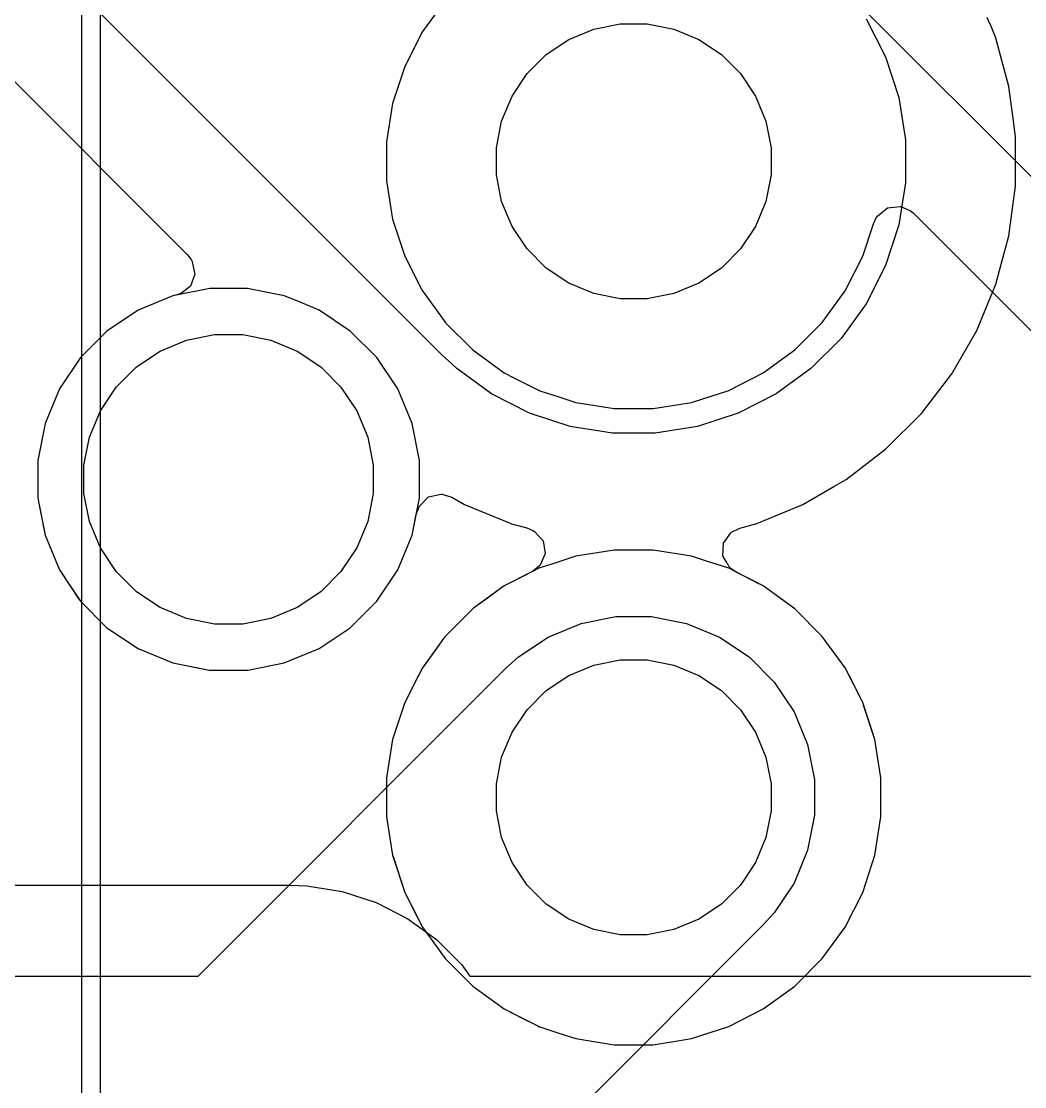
# Model space of a CAD drawing. Header units: inches. Extents: x 1.3 to 5.24, y -7.03 to -1.12.
# Drawn here: x 4.6861 to 4.9035, y -6.648 to -6.4172 of the extents above; entities that cross this region are included whole.
import ezdxf

# ---------------------------------------------------------------- set-up
doc = ezdxf.new("R2010")
doc.units = ezdxf.units.IN
doc.header["$MEASUREMENT"] = 0
for name, color, linetype, true_color in [('B.Cu', 153, 'CONTINUOUS', 0x4d7fc4), ('B.Mask', 4, 'CONTINUOUS', 0x02ffee), ('F.Cu', 13, 'CONTINUOUS', 0xc83434), ('F.Mask', 201, 'CONTINUOUS', 0xd864ff), ('F.Silkscreen', 41, 'CONTINUOUS', 0xf2eda1), ('In1.Cu', 91, 'CONTINUOUS', 0x7fc87f), ('In2.Cu', 33, 'CONTINUOUS', 0xce7d2c)]:
    doc.layers.add(name, color=color, linetype=linetype, true_color=true_color)

msp = doc.modelspace()

# ---------------------------------------------------------------- linework, layer by layer
at = {"layer": 'B.Cu', "linetype": 'CONTINUOUS'}
for p, q in [((4.93634, -6.48231), (4.41008, -5.95606)), ((4.77579, -6.41555), (4.77297, -6.41944)), ((4.77297, -6.41944), (4.76914, -6.42695)), ((4.77297, -6.41944), (4.77297, -6.41944)), ((4.80467, -6.42113), (4.81009, -6.41888)), ((4.81009, -6.41888), (4.81584, -6.41774)), ((4.81584, -6.41774), (4.82171, -6.41774)), ((4.82171, -6.41774), (4.82746, -6.41888)), ((4.82746, -6.41888), (4.83288, -6.42113)), ((4.7998, -6.42438), (4.80467, -6.42113)), ((4.83288, -6.42113), (4.83776, -6.42438)), ((4.79565, -6.42853), (4.7998, -6.42438)), ((4.83776, -6.42438), (4.84191, -6.42853)), ((4.76914, -6.42695), (4.76653, -6.43497)), ((4.76914, -6.42695), (4.76914, -6.42695)), ((4.76914, -6.42695), (4.76914, -6.42695)), ((4.79239, -6.43341), (4.79565, -6.42853)), ((4.84191, -6.42853), (4.84517, -6.43341)), ((4.79014, -6.43883), (4.79239, -6.43341)), ((4.84517, -6.43341), (4.84741, -6.43883)), ((4.76653, -6.43497), (4.76521, -6.4433)), ((4.789, -6.44458), (4.79014, -6.43883)), ((4.84741, -6.43883), (4.84855, -6.44458)), ((4.76521, -6.4433), (4.76521, -6.45173)), ((4.789, -6.45045), (4.789, -6.44458)), ((4.84855, -6.44458), (4.84855, -6.45045)), ((4.76521, -6.45173), (4.76653, -6.46006)), ((4.79014, -6.4562), (4.789, -6.45045)), ((4.84855, -6.45045), (4.84741, -6.4562)), ((4.79239, -6.46162), (4.79014, -6.4562)), ((4.84741, -6.4562), (4.84517, -6.46162)), ((4.87163, -6.45934), (4.87375, -6.4576)), ((4.87375, -6.4576), (4.87649, -6.45728)), ((4.87649, -6.45728), (4.87649, -6.45728)), ((4.87649, -6.45728), (4.87649, -6.45728)), ((4.87649, -6.45728), (4.87662, -6.45731)), ((4.87662, -6.45731), (4.87863, -6.45815)), ((4.87863, -6.45815), (4.87869, -6.45819)), ((4.87869, -6.45819), (4.8793, -6.45871)), ((4.8793, -6.45871), (4.9161, -6.49551)), ((4.76653, -6.46006), (4.76653, -6.46006)), ((4.76653, -6.46006), (4.76914, -6.46807)), ((4.86842, -6.46807), (4.8707, -6.46104)), ((4.8707, -6.46104), (4.87132, -6.45979)), ((4.87132, -6.45979), (4.87163, -6.45934)), ((4.79565, -6.4665), (4.79239, -6.46162)), ((4.84517, -6.46162), (4.84191, -6.4665)), ((4.76914, -6.46807), (4.77269, -6.47505)), ((4.7998, -6.47064), (4.79565, -6.4665)), ((4.84191, -6.4665), (4.83776, -6.47064)), ((4.86459, -6.47559), (4.86842, -6.46807)), ((4.80467, -6.4739), (4.7998, -6.47064)), ((4.83776, -6.47064), (4.83288, -6.4739)), ((4.72691, -6.47505), (4.71892, -6.47664)), ((4.73506, -6.47505), (4.72691, -6.47505)), ((4.72691, -6.47505), (4.72691, -6.47505)), ((4.72691, -6.47505), (4.72691, -6.47505)), ((4.74305, -6.47664), (4.73506, -6.47505)), ((4.73506, -6.47505), (4.73506, -6.47505)), ((4.73506, -6.47505), (4.73506, -6.47505)), ((4.77269, -6.47505), (4.77269, -6.47505)), ((4.77269, -6.47505), (4.77297, -6.47559)), ((4.81009, -6.47615), (4.80467, -6.4739)), ((4.83288, -6.4739), (4.82746, -6.47615)), ((4.71892, -6.47664), (4.71139, -6.47976)), ((4.71892, -6.47664), (4.71892, -6.47664)), ((4.74559, -6.47769), (4.74305, -6.47664)), ((4.74305, -6.47664), (4.74305, -6.47664)), ((4.74305, -6.47664), (4.74305, -6.47664)), ((4.74305, -6.47664), (4.74305, -6.47664)), ((4.75011, -6.47957), (4.74559, -6.47769)), ((4.77297, -6.47559), (4.77789, -6.48237)), ((4.81584, -6.47729), (4.81009, -6.47615)), ((4.82171, -6.47729), (4.81584, -6.47729)), ((4.82746, -6.47615), (4.82171, -6.47729)), ((4.85963, -6.48241), (4.86459, -6.47559)), ((4.71139, -6.47976), (4.70462, -6.48429)), ((4.7505, -6.47973), (4.75011, -6.47957)), ((4.75011, -6.47957), (4.75011, -6.47957)), ((4.75057, -6.47976), (4.7505, -6.47973)), ((4.75396, -6.48202), (4.75057, -6.47976)), ((4.754, -6.48205), (4.75396, -6.48202)), ((4.75735, -6.48429), (4.754, -6.48205)), ((4.754, -6.48205), (4.754, -6.48205)), ((4.70462, -6.48429), (4.69886, -6.49005)), ((4.76311, -6.49005), (4.75735, -6.48429)), ((4.75735, -6.48429), (4.75735, -6.48429)), ((4.77789, -6.48237), (4.77792, -6.48241)), ((4.77792, -6.48241), (4.78388, -6.48837)), ((4.85367, -6.48837), (4.85963, -6.48241)), ((4.78388, -6.48837), (4.7907, -6.49332)), ((4.84685, -6.49332), (4.85367, -6.48837)), ((4.69886, -6.49005), (4.69433, -6.49682)), ((4.76763, -6.49682), (4.76311, -6.49005)), ((4.76311, -6.49005), (4.76311, -6.49005)), ((4.76311, -6.49005), (4.76311, -6.49005)), ((4.76311, -6.49005), (4.76311, -6.49005)), ((4.76311, -6.49005), (4.76311, -6.49005)), ((4.76311, -6.49005), (4.76311, -6.49005)), ((4.76311, -6.49005), (4.76311, -6.49005)), ((4.76311, -6.49005), (4.76311, -6.49005)), ((4.7907, -6.49332), (4.79279, -6.49439)), ((4.83934, -6.49715), (4.84685, -6.49332)), ((4.79279, -6.49439), (4.79508, -6.49556)), ((4.79508, -6.49556), (4.79796, -6.49702)), ((4.69433, -6.49682), (4.69121, -6.50435)), ((4.77075, -6.50435), (4.76763, -6.49682)), ((4.79796, -6.49702), (4.79803, -6.49706)), ((4.79803, -6.49706), (4.79817, -6.49713)), ((4.79817, -6.49713), (4.79825, -6.49717)), ((4.79825, -6.49717), (4.7984, -6.49721)), ((4.7984, -6.49721), (4.80251, -6.49855)), ((4.83173, -6.49963), (4.83934, -6.49715)), ((4.80251, -6.49855), (4.80251, -6.49855)), ((4.80251, -6.49855), (4.80251, -6.49855)), ((4.80251, -6.49855), (4.80623, -6.49976)), ((4.80623, -6.49976), (4.81456, -6.50108)), ((4.82299, -6.50108), (4.83132, -6.49976)), ((4.83132, -6.49976), (4.83173, -6.49963)), ((4.81456, -6.50108), (4.81456, -6.50108)), ((4.81456, -6.50108), (4.82299, -6.50108)), ((4.82299, -6.50108), (4.82299, -6.50108)), ((4.69121, -6.50435), (4.68962, -6.51234)), ((4.69121, -6.50435), (4.69121, -6.50435)), ((4.77234, -6.51234), (4.77075, -6.50435)), ((4.68962, -6.51234), (4.68962, -6.51234)), ((4.68962, -6.51234), (4.68962, -6.52049)), ((4.77234, -6.52048), (4.77234, -6.51234)), ((4.68962, -6.52049), (4.68962, -6.52049)), ((4.68962, -6.52049), (4.68962, -6.52049)), ((4.68962, -6.52049), (4.69121, -6.52847)), ((4.77075, -6.52848), (4.77234, -6.52048)), ((4.69121, -6.52847), (4.69121, -6.52847)), ((4.69121, -6.52847), (4.69121, -6.52848)), ((4.69121, -6.52848), (4.69433, -6.536)), ((4.76763, -6.536), (4.77075, -6.52848)), ((4.80623, -6.53306), (4.80104, -6.53475)), ((4.81456, -6.53175), (4.80623, -6.53306)), ((4.82299, -6.53175), (4.81456, -6.53175)), ((4.81456, -6.53175), (4.81456, -6.53175)), ((4.81456, -6.53175), (4.81456, -6.53175)), ((4.83132, -6.53306), (4.82299, -6.53175)), ((4.82299, -6.53175), (4.82299, -6.53175)), ((4.82299, -6.53175), (4.82299, -6.53175)), ((4.83433, -6.53404), (4.83132, -6.53306)), ((4.83132, -6.53306), (4.83132, -6.53306)), ((4.83132, -6.53306), (4.83132, -6.53306)), ((4.80104, -6.53475), (4.79822, -6.53567)), ((4.83934, -6.53567), (4.83433, -6.53404)), ((4.69433, -6.536), (4.69856, -6.54233)), ((4.76311, -6.54278), (4.76763, -6.536)), ((4.795, -6.53731), (4.7907, -6.5395)), ((4.79822, -6.53567), (4.795, -6.53731)), ((4.84591, -6.53902), (4.83934, -6.53567)), ((4.83934, -6.53567), (4.83934, -6.53567)), ((4.7907, -6.5395), (4.78681, -6.54233)), ((4.84631, -6.53922), (4.84591, -6.53902)), ((4.84685, -6.5395), (4.84631, -6.53922)), ((4.85367, -6.54445), (4.84685, -6.5395)), ((4.69856, -6.54233), (4.69886, -6.54278)), ((4.78681, -6.54233), (4.78435, -6.54411)), ((4.78681, -6.54233), (4.78681, -6.54233)), ((4.69886, -6.54278), (4.70462, -6.54854)), ((4.75735, -6.54854), (4.76311, -6.54278)), ((4.78406, -6.54428), (4.77775, -6.55059)), ((4.78435, -6.54411), (4.78406, -6.54428)), ((4.85963, -6.55042), (4.85367, -6.54445)), ((4.70462, -6.54854), (4.70462, -6.54854)), ((4.70462, -6.54854), (4.70462, -6.54854)), ((4.70462, -6.54854), (4.70462, -6.54854)), ((4.70462, -6.54854), (4.70462, -6.54854)), ((4.70462, -6.54854), (4.70462, -6.54854)), ((4.70462, -6.54854), (4.70462, -6.54854)), ((4.70462, -6.54854), (4.70462, -6.54854)), ((4.70462, -6.54854), (4.71139, -6.55306)), ((4.75057, -6.55306), (4.75735, -6.54854)), ((4.77758, -6.55088), (4.776, -6.55306)), ((4.77775, -6.55059), (4.77758, -6.55088)), ((4.86459, -6.55724), (4.85963, -6.55042)), ((4.71139, -6.55306), (4.71892, -6.55618)), ((4.74305, -6.55618), (4.75057, -6.55306)), ((4.776, -6.55306), (4.77297, -6.55724)), ((4.81009, -6.55668), (4.81584, -6.55553)), ((4.81584, -6.55553), (4.82171, -6.55553)), ((4.82171, -6.55553), (4.82746, -6.55668)), ((4.71892, -6.55618), (4.72543, -6.55748)), ((4.72543, -6.55748), (4.72679, -6.55775)), ((4.72679, -6.55775), (4.72688, -6.55777)), ((4.72688, -6.55777), (4.72691, -6.55777)), ((4.72691, -6.55777), (4.73506, -6.55777)), ((4.73506, -6.55777), (4.73522, -6.55777)), ((4.73522, -6.55777), (4.73553, -6.55768)), ((4.73553, -6.55768), (4.74305, -6.55618)), ((4.77297, -6.55724), (4.77211, -6.55892)), ((4.77297, -6.55724), (4.77297, -6.55724)), ((4.77297, -6.55724), (4.77297, -6.55724)), ((4.77297, -6.55724), (4.77297, -6.55724)), ((4.80467, -6.55892), (4.81009, -6.55668)), ((4.82746, -6.55668), (4.83288, -6.55892)), ((4.86529, -6.55861), (4.86459, -6.55724)), ((4.77211, -6.55892), (4.76914, -6.56475)), ((4.7998, -6.56218), (4.80467, -6.55892)), ((4.83288, -6.55892), (4.83776, -6.56218)), ((4.86545, -6.55892), (4.86529, -6.55861)), ((4.86829, -6.56449), (4.86545, -6.55892)), ((4.86545, -6.55892), (4.86545, -6.55892)), ((4.79565, -6.56633), (4.7998, -6.56218)), ((4.83776, -6.56218), (4.84191, -6.56633)), ((4.76914, -6.56475), (4.76653, -6.57277)), ((4.76914, -6.56475), (4.76914, -6.56475)), ((4.76914, -6.56475), (4.76914, -6.56475)), ((4.86832, -6.56454), (4.86829, -6.56449)), ((4.86833, -6.56458), (4.86832, -6.56454)), ((4.86842, -6.56475), (4.86833, -6.56458)), ((4.86977, -6.56892), (4.86842, -6.56475)), ((4.86842, -6.56475), (4.86842, -6.56475)), ((4.86842, -6.56475), (4.86842, -6.56475)), ((4.79239, -6.5712), (4.79565, -6.56633)), ((4.84191, -6.56633), (4.84517, -6.5712)), ((4.87102, -6.57277), (4.86977, -6.56892)), ((4.79014, -6.57662), (4.79239, -6.5712)), ((4.84517, -6.5712), (4.84741, -6.57662)), ((4.76653, -6.57277), (4.76521, -6.58109)), ((4.87234, -6.58109), (4.87102, -6.57277)), ((4.789, -6.58238), (4.79014, -6.57662)), ((4.84741, -6.57662), (4.84855, -6.58238)), ((4.76521, -6.58109), (4.76521, -6.58952)), ((4.87234, -6.58952), (4.87234, -6.58109)), ((4.87234, -6.58109), (4.87234, -6.58109)), ((4.789, -6.58824), (4.789, -6.58238)), ((4.84855, -6.58238), (4.84855, -6.58824)), ((4.79014, -6.59399), (4.789, -6.58824)), ((4.84855, -6.58824), (4.84741, -6.59399)), ((4.76521, -6.58952), (4.76652, -6.5978)), ((4.87125, -6.59642), (4.87234, -6.58952)), ((4.79239, -6.59941), (4.79014, -6.59399)), ((4.84741, -6.59399), (4.84517, -6.59941)), ((4.87102, -6.59785), (4.87125, -6.59642)), ((4.76652, -6.5978), (4.76653, -6.59785)), ((4.76653, -6.59785), (4.76662, -6.59811)), ((4.76662, -6.59811), (4.76914, -6.60587)), ((4.79565, -6.60429), (4.79239, -6.59941)), ((4.84517, -6.59941), (4.84191, -6.60429)), ((4.86842, -6.60587), (4.87102, -6.59785)), ((4.7998, -6.60844), (4.79565, -6.60429)), ((4.84191, -6.60429), (4.83776, -6.60844)), ((4.76914, -6.60587), (4.76914, -6.60587)), ((4.76914, -6.60587), (4.77208, -6.61164)), ((4.86459, -6.61338), (4.86842, -6.60587)), ((4.80467, -6.6117), (4.7998, -6.60844)), ((4.83776, -6.60844), (4.83288, -6.6117)), ((4.77208, -6.61164), (4.77208, -6.61164)), ((4.77208, -6.61164), (4.77208, -6.61164)), ((4.77208, -6.61164), (4.77297, -6.61338)), ((4.77297, -6.61338), (4.77792, -6.6202)), ((4.81009, -6.61394), (4.80467, -6.6117)), ((4.83288, -6.6117), (4.82746, -6.61394)), ((4.85963, -6.6202), (4.86459, -6.61338)), ((4.81584, -6.61509), (4.81009, -6.61394)), ((4.82171, -6.61509), (4.81584, -6.61509)), ((4.82746, -6.61394), (4.82171, -6.61509)), ((4.77792, -6.6202), (4.78388, -6.62616)), ((4.85367, -6.62616), (4.85963, -6.6202)), ((4.78388, -6.62616), (4.7907, -6.63112)), ((4.84685, -6.63112), (4.85367, -6.62616)), ((4.7907, -6.63112), (4.79338, -6.63248)), ((4.83934, -6.63495), (4.84685, -6.63112)), ((4.79338, -6.63248), (4.794, -6.6328)), ((4.794, -6.6328), (4.79796, -6.63482)), ((4.79796, -6.63482), (4.79796, -6.63482)), ((4.79796, -6.63482), (4.79825, -6.63497)), ((4.79825, -6.63497), (4.7984, -6.63501)), ((4.7984, -6.63501), (4.80251, -6.63634)), ((4.80251, -6.63634), (4.80251, -6.63634)), ((4.80251, -6.63634), (4.80251, -6.63634)), ((4.80251, -6.63634), (4.80623, -6.63755)), ((4.83132, -6.63755), (4.83934, -6.63495)), ((4.80623, -6.63755), (4.81456, -6.63887)), ((4.81456, -6.63887), (4.81456, -6.63887)), ((4.81456, -6.63887), (4.82299, -6.63887)), ((4.82299, -6.63887), (4.83132, -6.63755)), ((4.82299, -6.63887), (4.82299, -6.63887))]:
    msp.add_line(p, q, dxfattribs=at)
at = {"layer": 'B.Mask', "linetype": 'CONTINUOUS'}
for p, q in [((4.80467, -6.42113), (4.81009, -6.41888)), ((4.81009, -6.41888), (4.81584, -6.41774)), ((4.81584, -6.41774), (4.82171, -6.41774)), ((4.82171, -6.41774), (4.82746, -6.41888)), ((4.82746, -6.41888), (4.83288, -6.42113)), ((4.7998, -6.42438), (4.80467, -6.42113)), ((4.83288, -6.42113), (4.83776, -6.42438)), ((4.79565, -6.42853), (4.7998, -6.42438)), ((4.83776, -6.42438), (4.84191, -6.42853)), ((4.79239, -6.43341), (4.79565, -6.42853)), ((4.84191, -6.42853), (4.84517, -6.43341)), ((4.79014, -6.43883), (4.79239, -6.43341)), ((4.84517, -6.43341), (4.84741, -6.43883)), ((4.789, -6.44458), (4.79014, -6.43883)), ((4.84741, -6.43883), (4.84855, -6.44458)), ((4.789, -6.45045), (4.789, -6.44458)), ((4.84855, -6.44458), (4.84855, -6.45045)), ((4.79014, -6.4562), (4.789, -6.45045)), ((4.84855, -6.45045), (4.84741, -6.4562)), ((4.79239, -6.46162), (4.79014, -6.4562)), ((4.84741, -6.4562), (4.84517, -6.46162)), ((4.79565, -6.4665), (4.79239, -6.46162)), ((4.84517, -6.46162), (4.84191, -6.4665)), ((4.7998, -6.47064), (4.79565, -6.4665)), ((4.84191, -6.4665), (4.83776, -6.47064)), ((4.80467, -6.4739), (4.7998, -6.47064)), ((4.83776, -6.47064), (4.83288, -6.4739)), ((4.81009, -6.47615), (4.80467, -6.4739)), ((4.83288, -6.4739), (4.82746, -6.47615)), ((4.81584, -6.47729), (4.81009, -6.47615)), ((4.82171, -6.47729), (4.81584, -6.47729)), ((4.82746, -6.47615), (4.82171, -6.47729)), ((4.71614, -6.48863), (4.72184, -6.48627)), ((4.72184, -6.48627), (4.7279, -6.48507)), ((4.7279, -6.48507), (4.73407, -6.48507)), ((4.73407, -6.48507), (4.74013, -6.48627)), ((4.74013, -6.48627), (4.74583, -6.48863)), ((4.711, -6.49206), (4.71614, -6.48863)), ((4.74583, -6.48863), (4.75096, -6.49206)), ((4.70664, -6.49643), (4.711, -6.49206)), ((4.75096, -6.49206), (4.75533, -6.49643)), ((4.70321, -6.50156), (4.70664, -6.49643)), ((4.75533, -6.49643), (4.75876, -6.50156)), ((4.70084, -6.50727), (4.70321, -6.50156)), ((4.75876, -6.50156), (4.76112, -6.50727)), ((4.69964, -6.51332), (4.70084, -6.50727)), ((4.76112, -6.50727), (4.76233, -6.51332)), ((4.69964, -6.5195), (4.69964, -6.51332)), ((4.76233, -6.51332), (4.76233, -6.5195)), ((4.70084, -6.52555), (4.69964, -6.5195)), ((4.76233, -6.5195), (4.76112, -6.52555)), ((4.70321, -6.53126), (4.70084, -6.52555)), ((4.76112, -6.52555), (4.75876, -6.53126)), ((4.70664, -6.53639), (4.70321, -6.53126)), ((4.75876, -6.53126), (4.75533, -6.53639)), ((4.711, -6.54076), (4.70664, -6.53639)), ((4.75533, -6.53639), (4.75096, -6.54076)), ((4.71614, -6.54419), (4.711, -6.54076)), ((4.75096, -6.54076), (4.74583, -6.54419)), ((4.72184, -6.54655), (4.71614, -6.54419)), ((4.74583, -6.54419), (4.74013, -6.54655)), ((4.7279, -6.54776), (4.72184, -6.54655)), ((4.74013, -6.54655), (4.73407, -6.54776)), ((4.73407, -6.54776), (4.7279, -6.54776)), ((4.81009, -6.55668), (4.81584, -6.55553)), ((4.81584, -6.55553), (4.82171, -6.55553)), ((4.82171, -6.55553), (4.82746, -6.55668)), ((4.80467, -6.55892), (4.81009, -6.55668)), ((4.82746, -6.55668), (4.83288, -6.55892)), ((4.7998, -6.56218), (4.80467, -6.55892)), ((4.83288, -6.55892), (4.83776, -6.56218)), ((4.79565, -6.56633), (4.7998, -6.56218)), ((4.83776, -6.56218), (4.84191, -6.56633)), ((4.79239, -6.5712), (4.79565, -6.56633)), ((4.84191, -6.56633), (4.84517, -6.5712)), ((4.79014, -6.57662), (4.79239, -6.5712)), ((4.84517, -6.5712), (4.84741, -6.57662)), ((4.789, -6.58238), (4.79014, -6.57662)), ((4.84741, -6.57662), (4.84855, -6.58238)), ((4.789, -6.58824), (4.789, -6.58238)), ((4.84855, -6.58238), (4.84855, -6.58824)), ((4.79014, -6.59399), (4.789, -6.58824)), ((4.84855, -6.58824), (4.84741, -6.59399)), ((4.79239, -6.59941), (4.79014, -6.59399)), ((4.84741, -6.59399), (4.84517, -6.59941)), ((4.79565, -6.60429), (4.79239, -6.59941)), ((4.84517, -6.59941), (4.84191, -6.60429)), ((4.7998, -6.60844), (4.79565, -6.60429)), ((4.84191, -6.60429), (4.83776, -6.60844)), ((4.80467, -6.6117), (4.7998, -6.60844)), ((4.83776, -6.60844), (4.83288, -6.6117)), ((4.81009, -6.61394), (4.80467, -6.6117)), ((4.83288, -6.6117), (4.82746, -6.61394)), ((4.81584, -6.61509), (4.81009, -6.61394)), ((4.82171, -6.61509), (4.81584, -6.61509)), ((4.82746, -6.61394), (4.82171, -6.61509))]:
    msp.add_line(p, q, dxfattribs=at)
at = {"layer": 'F.Cu', "linetype": 'CONTINUOUS'}
for p, q in [((4.77702, -6.48927), (4.51294, -6.2252)), ((4.50487, -6.25056), (4.722, -6.46769)), ((4.86913, -6.41666), (4.87334, -6.42491)), ((4.89596, -6.41775), (4.89538, -6.41634)), ((4.89597, -6.41778), (4.89596, -6.41775)), ((4.89699, -6.42024), (4.89597, -6.41778)), ((4.89597, -6.41778), (4.89597, -6.41778)), ((4.89709, -6.42047), (4.89699, -6.42024)), ((4.89725, -6.42087), (4.89709, -6.42047)), ((4.90006, -6.43135), (4.89725, -6.42087)), ((4.87334, -6.42491), (4.8762, -6.43373)), ((4.90097, -6.43825), (4.90006, -6.43135)), ((4.8762, -6.43373), (4.87765, -6.44288)), ((4.90142, -6.44165), (4.90097, -6.43825)), ((4.87765, -6.44288), (4.87765, -6.45215)), ((4.90147, -6.44209), (4.90142, -6.44165)), ((4.90147, -6.45293), (4.90147, -6.44209)), ((4.87765, -6.45215), (4.8762, -6.4613)), ((4.90006, -6.46368), (4.90147, -6.45293)), ((4.8762, -6.4613), (4.87334, -6.47011)), ((4.89725, -6.47415), (4.90006, -6.46368)), ((4.722, -6.46769), (4.72284, -6.4688)), ((4.72284, -6.4688), (4.72305, -6.46919)), ((4.72305, -6.46919), (4.72309, -6.46927)), ((4.72309, -6.46927), (4.72368, -6.47196)), ((4.87334, -6.47011), (4.86913, -6.47837)), ((4.72368, -6.47196), (4.72272, -6.47454)), ((4.72272, -6.47454), (4.7208, -6.47607)), ((4.89311, -6.48417), (4.89725, -6.47415)), ((4.71892, -6.47664), (4.71139, -6.47976)), ((4.71946, -6.47653), (4.71892, -6.47664)), ((4.71892, -6.47664), (4.71892, -6.47664)), ((4.7205, -6.4762), (4.71946, -6.47653)), ((4.7208, -6.47607), (4.7205, -6.4762)), ((4.71139, -6.47976), (4.70462, -6.48429)), ((4.86913, -6.47837), (4.86368, -6.48587)), ((4.70462, -6.48429), (4.69886, -6.49005)), ((4.88769, -6.49356), (4.89311, -6.48417)), ((4.86368, -6.48587), (4.85713, -6.49242)), ((4.69886, -6.49005), (4.69433, -6.49682)), ((4.78042, -6.49242), (4.77702, -6.48927)), ((4.78792, -6.49787), (4.78042, -6.49242)), ((4.85713, -6.49242), (4.84963, -6.49787)), ((4.88109, -6.50216), (4.88769, -6.49356)), ((4.69433, -6.49682), (4.69121, -6.50435)), ((4.79618, -6.50207), (4.78792, -6.49787)), ((4.84963, -6.49787), (4.84138, -6.50207)), ((4.80499, -6.50494), (4.79618, -6.50207)), ((4.84138, -6.50207), (4.83256, -6.50494)), ((4.87342, -6.50982), (4.88109, -6.50216)), ((4.69121, -6.50435), (4.68962, -6.51234)), ((4.69121, -6.50435), (4.69121, -6.50435)), ((4.81414, -6.50639), (4.80499, -6.50494)), ((4.83256, -6.50494), (4.82341, -6.50639)), ((4.82341, -6.50639), (4.81414, -6.50639)), ((4.86482, -6.51642), (4.87342, -6.50982)), ((4.68962, -6.51234), (4.68962, -6.51234)), ((4.68962, -6.51234), (4.68962, -6.52049)), ((4.86213, -6.51797), (4.86482, -6.51642)), ((4.86482, -6.51642), (4.86482, -6.51642)), ((4.86482, -6.51642), (4.86482, -6.51642)), ((4.85543, -6.52184), (4.86213, -6.51797)), ((4.68962, -6.52049), (4.68962, -6.52049)), ((4.68962, -6.52049), (4.68962, -6.52049)), ((4.68962, -6.52049), (4.69109, -6.52787)), ((4.77236, -6.52221), (4.77427, -6.52023)), ((4.77427, -6.52023), (4.77694, -6.5196)), ((4.77694, -6.5196), (4.7772, -6.51961)), ((4.7772, -6.51961), (4.77938, -6.52026)), ((4.77938, -6.52026), (4.78212, -6.52184)), ((4.77164, -6.52401), (4.7721, -6.5227)), ((4.7721, -6.5227), (4.77236, -6.52221)), ((4.78212, -6.52184), (4.78212, -6.52184)), ((4.78212, -6.52184), (4.78212, -6.52184)), ((4.78212, -6.52184), (4.78848, -6.52447)), ((4.84542, -6.52599), (4.85543, -6.52184)), ((4.77075, -6.52848), (4.77164, -6.52401)), ((4.78848, -6.52447), (4.78848, -6.52447)), ((4.78848, -6.52447), (4.79198, -6.52592)), ((4.79198, -6.52592), (4.79205, -6.52596)), ((4.79205, -6.52596), (4.79207, -6.52596)), ((4.79207, -6.52596), (4.79216, -6.526)), ((4.79216, -6.526), (4.79229, -6.52603)), ((4.79229, -6.52603), (4.79561, -6.52692)), ((4.84175, -6.52697), (4.84542, -6.52599)), ((4.69109, -6.52787), (4.69121, -6.52847)), ((4.69121, -6.52847), (4.69121, -6.52848)), ((4.69121, -6.52848), (4.69173, -6.52973)), ((4.76763, -6.536), (4.77075, -6.52848)), ((4.79561, -6.52692), (4.79689, -6.52747)), ((4.79689, -6.52747), (4.79727, -6.5277)), ((4.79727, -6.5277), (4.79912, -6.52973)), ((4.83821, -6.53026), (4.8398, -6.52801)), ((4.8398, -6.52801), (4.83997, -6.52787)), ((4.83997, -6.52787), (4.84175, -6.52697)), ((4.69173, -6.52973), (4.69433, -6.536)), ((4.79912, -6.52973), (4.79957, -6.53245)), ((4.83809, -6.533), (4.83821, -6.53026)), ((4.79957, -6.53245), (4.79849, -6.53498)), ((4.83888, -6.53435), (4.83809, -6.533)), ((4.79835, -6.53515), (4.7968, -6.53639)), ((4.79849, -6.53498), (4.79835, -6.53515)), ((4.83894, -6.5346), (4.83888, -6.53435)), ((4.83913, -6.53477), (4.83894, -6.5346)), ((4.83948, -6.53538), (4.83913, -6.53477)), ((4.8398, -6.53569), (4.83948, -6.53538)), ((4.69433, -6.536), (4.6951, -6.53716)), ((4.6951, -6.53716), (4.69588, -6.53832)), ((4.76311, -6.54278), (4.76763, -6.536)), ((4.7968, -6.53639), (4.79071, -6.5395)), ((4.84094, -6.53649), (4.8398, -6.53569)), ((4.84455, -6.53832), (4.84094, -6.53649)), ((4.69588, -6.53832), (4.69588, -6.53832)), ((4.69588, -6.53832), (4.69588, -6.53832)), ((4.69588, -6.53832), (4.69886, -6.54278)), ((4.7907, -6.5395), (4.78693, -6.54224)), ((4.79071, -6.5395), (4.7907, -6.5395)), ((4.7907, -6.5395), (4.7907, -6.5395)), ((4.7907, -6.5395), (4.7907, -6.5395)), ((4.7907, -6.5395), (4.7907, -6.5395)), ((4.84685, -6.5395), (4.84455, -6.53832)), ((4.84455, -6.53832), (4.84455, -6.53832)), ((4.85367, -6.54445), (4.84685, -6.5395)), ((4.78693, -6.54224), (4.78435, -6.54411)), ((4.69886, -6.54278), (4.70462, -6.54854)), ((4.75735, -6.54854), (4.76311, -6.54278)), ((4.78406, -6.54428), (4.77775, -6.55059)), ((4.78435, -6.54411), (4.78406, -6.54428)), ((4.85963, -6.55042), (4.85367, -6.54445)), ((4.70462, -6.54854), (4.70462, -6.54854)), ((4.70462, -6.54854), (4.70462, -6.54854)), ((4.70462, -6.54854), (4.70462, -6.54854)), ((4.70462, -6.54854), (4.70462, -6.54854)), ((4.70462, -6.54854), (4.70462, -6.54854)), ((4.70462, -6.54854), (4.70462, -6.54854)), ((4.70462, -6.54854), (4.70462, -6.54854)), ((4.70462, -6.54854), (4.71139, -6.55306)), ((4.75057, -6.55306), (4.75735, -6.54854)), ((4.77758, -6.55088), (4.77704, -6.55163)), ((4.77775, -6.55059), (4.77758, -6.55088)), ((4.86459, -6.55724), (4.85963, -6.55042)), ((4.71139, -6.55306), (4.71892, -6.55618)), ((4.74305, -6.55618), (4.75057, -6.55306)), ((4.77704, -6.55163), (4.77297, -6.55724)), ((4.77704, -6.55163), (4.77704, -6.55163)), ((4.81009, -6.55668), (4.81584, -6.55553)), ((4.81584, -6.55553), (4.82171, -6.55553)), ((4.82171, -6.55553), (4.82746, -6.55668)), ((4.71892, -6.55618), (4.72644, -6.55768)), ((4.72644, -6.55768), (4.72679, -6.55775)), ((4.72679, -6.55775), (4.72688, -6.55777)), ((4.72688, -6.55777), (4.72691, -6.55777)), ((4.72691, -6.55777), (4.73506, -6.55777)), ((4.73506, -6.55777), (4.73522, -6.55777)), ((4.73522, -6.55777), (4.73553, -6.55768)), ((4.73553, -6.55768), (4.74305, -6.55618)), ((4.77297, -6.55724), (4.77085, -6.5614)), ((4.80467, -6.55892), (4.81009, -6.55668)), ((4.82746, -6.55668), (4.83288, -6.55892)), ((4.8664, -6.56079), (4.86459, -6.55724)), ((4.7998, -6.56218), (4.80467, -6.55892)), ((4.83288, -6.55892), (4.83776, -6.56218)), ((4.86745, -6.56285), (4.8664, -6.56079)), ((4.77085, -6.5614), (4.76914, -6.56475)), ((4.79565, -6.56633), (4.7998, -6.56218)), ((4.83776, -6.56218), (4.84191, -6.56633)), ((4.86829, -6.56449), (4.86745, -6.56285)), ((4.76914, -6.56475), (4.76653, -6.57277)), ((4.76914, -6.56475), (4.76914, -6.56475)), ((4.76914, -6.56475), (4.76914, -6.56475)), ((4.86832, -6.56454), (4.86829, -6.56449)), ((4.86833, -6.56457), (4.86832, -6.56454)), ((4.86842, -6.56475), (4.86833, -6.56457)), ((4.86873, -6.56573), (4.86842, -6.56475)), ((4.86842, -6.56475), (4.86842, -6.56475)), ((4.86842, -6.56475), (4.86842, -6.56475)), ((4.79239, -6.5712), (4.79565, -6.56633)), ((4.84191, -6.56633), (4.84517, -6.5712)), ((4.87102, -6.57277), (4.86873, -6.56573)), ((4.79014, -6.57662), (4.79239, -6.5712)), ((4.84517, -6.5712), (4.84741, -6.57662)), ((4.76653, -6.57277), (4.76521, -6.58109)), ((4.87234, -6.58109), (4.87102, -6.57277)), ((4.789, -6.58238), (4.79014, -6.57662)), ((4.84741, -6.57662), (4.84855, -6.58238)), ((4.76521, -6.58109), (4.76521, -6.58952)), ((4.87234, -6.58952), (4.87234, -6.58109)), ((4.87234, -6.58109), (4.87234, -6.58109)), ((4.789, -6.58824), (4.789, -6.58238)), ((4.84855, -6.58238), (4.84855, -6.58824)), ((4.79014, -6.59399), (4.789, -6.58824)), ((4.84855, -6.58824), (4.84741, -6.59399)), ((4.76521, -6.58952), (4.76653, -6.59785)), ((4.87213, -6.59085), (4.87234, -6.58952)), ((4.87102, -6.59785), (4.87213, -6.59085)), ((4.79239, -6.59941), (4.79014, -6.59399)), ((4.84741, -6.59399), (4.84517, -6.59941)), ((4.76653, -6.59785), (4.76653, -6.59785)), ((4.76653, -6.59785), (4.76914, -6.60587)), ((4.79565, -6.60429), (4.79239, -6.59941)), ((4.84517, -6.59941), (4.84191, -6.60429)), ((4.86842, -6.60587), (4.87102, -6.59785)), ((4.7998, -6.60844), (4.79565, -6.60429)), ((4.84191, -6.60429), (4.83776, -6.60844)), ((4.76914, -6.60587), (4.77219, -6.61186)), ((4.86459, -6.61338), (4.86842, -6.60587)), ((4.80467, -6.6117), (4.7998, -6.60844)), ((4.83776, -6.60844), (4.83288, -6.6117)), ((4.77219, -6.61186), (4.77297, -6.61338)), ((4.77297, -6.61338), (4.77792, -6.6202)), ((4.81009, -6.61394), (4.80467, -6.6117)), ((4.83288, -6.6117), (4.82746, -6.61394)), ((4.85963, -6.6202), (4.86459, -6.61338)), ((4.81584, -6.61509), (4.81009, -6.61394)), ((4.82171, -6.61509), (4.81584, -6.61509)), ((4.82746, -6.61394), (4.82171, -6.61509)), ((4.77792, -6.6202), (4.78388, -6.62616)), ((4.85367, -6.62616), (4.85963, -6.6202)), ((4.78388, -6.62616), (4.7907, -6.63112)), ((4.84685, -6.63112), (4.85367, -6.62616)), ((4.7907, -6.63112), (4.79425, -6.63293)), ((4.83934, -6.63495), (4.84685, -6.63112)), ((4.79425, -6.63293), (4.79696, -6.63431)), ((4.79696, -6.63431), (4.79796, -6.63482)), ((4.79796, -6.63482), (4.79803, -6.63486)), ((4.79803, -6.63486), (4.79817, -6.63493)), ((4.79817, -6.63493), (4.79825, -6.63497)), ((4.79825, -6.63497), (4.7984, -6.63501)), ((4.7984, -6.63501), (4.80251, -6.63634)), ((4.80251, -6.63634), (4.80251, -6.63634)), ((4.80251, -6.63634), (4.80251, -6.63634)), ((4.80251, -6.63634), (4.80623, -6.63755)), ((4.83132, -6.63755), (4.83934, -6.63495)), ((4.80623, -6.63755), (4.81456, -6.63887)), ((4.81456, -6.63887), (4.81456, -6.63887)), ((4.81456, -6.63887), (4.82299, -6.63887)), ((4.82299, -6.63887), (4.83132, -6.63755)), ((4.82299, -6.63887), (4.82299, -6.63887))]:
    msp.add_line(p, q, dxfattribs=at)
at = {"layer": 'F.Mask', "linetype": 'CONTINUOUS'}
for p, q in [((4.80467, -6.42113), (4.81009, -6.41888)), ((4.81009, -6.41888), (4.81584, -6.41774)), ((4.81584, -6.41774), (4.82171, -6.41774)), ((4.82171, -6.41774), (4.82746, -6.41888)), ((4.82746, -6.41888), (4.83288, -6.42113)), ((4.7998, -6.42438), (4.80467, -6.42113)), ((4.83288, -6.42113), (4.83776, -6.42438)), ((4.79565, -6.42853), (4.7998, -6.42438)), ((4.83776, -6.42438), (4.84191, -6.42853)), ((4.79239, -6.43341), (4.79565, -6.42853)), ((4.84191, -6.42853), (4.84517, -6.43341)), ((4.79014, -6.43883), (4.79239, -6.43341)), ((4.84517, -6.43341), (4.84741, -6.43883)), ((4.789, -6.44458), (4.79014, -6.43883)), ((4.84741, -6.43883), (4.84855, -6.44458)), ((4.789, -6.45045), (4.789, -6.44458)), ((4.84855, -6.44458), (4.84855, -6.45045)), ((4.79014, -6.4562), (4.789, -6.45045)), ((4.84855, -6.45045), (4.84741, -6.4562)), ((4.79239, -6.46162), (4.79014, -6.4562)), ((4.84741, -6.4562), (4.84517, -6.46162)), ((4.79565, -6.4665), (4.79239, -6.46162)), ((4.84517, -6.46162), (4.84191, -6.4665)), ((4.7998, -6.47064), (4.79565, -6.4665)), ((4.84191, -6.4665), (4.83776, -6.47064)), ((4.80467, -6.4739), (4.7998, -6.47064)), ((4.83776, -6.47064), (4.83288, -6.4739)), ((4.81009, -6.47615), (4.80467, -6.4739)), ((4.83288, -6.4739), (4.82746, -6.47615)), ((4.81584, -6.47729), (4.81009, -6.47615)), ((4.82171, -6.47729), (4.81584, -6.47729)), ((4.82746, -6.47615), (4.82171, -6.47729)), ((4.71614, -6.48863), (4.72184, -6.48627)), ((4.72184, -6.48627), (4.7279, -6.48507)), ((4.7279, -6.48507), (4.73407, -6.48507)), ((4.73407, -6.48507), (4.74013, -6.48627)), ((4.74013, -6.48627), (4.74583, -6.48863)), ((4.711, -6.49206), (4.71614, -6.48863)), ((4.74583, -6.48863), (4.75096, -6.49206)), ((4.70664, -6.49643), (4.711, -6.49206)), ((4.75096, -6.49206), (4.75533, -6.49643)), ((4.70321, -6.50156), (4.70664, -6.49643)), ((4.75533, -6.49643), (4.75876, -6.50156)), ((4.70084, -6.50727), (4.70321, -6.50156)), ((4.75876, -6.50156), (4.76112, -6.50727)), ((4.69964, -6.51332), (4.70084, -6.50727)), ((4.76112, -6.50727), (4.76233, -6.51332)), ((4.69964, -6.5195), (4.69964, -6.51332)), ((4.76233, -6.51332), (4.76233, -6.5195)), ((4.70084, -6.52555), (4.69964, -6.5195)), ((4.76233, -6.5195), (4.76112, -6.52555)), ((4.70321, -6.53126), (4.70084, -6.52555)), ((4.76112, -6.52555), (4.75876, -6.53126)), ((4.70664, -6.53639), (4.70321, -6.53126)), ((4.75876, -6.53126), (4.75533, -6.53639)), ((4.711, -6.54076), (4.70664, -6.53639)), ((4.75533, -6.53639), (4.75096, -6.54076)), ((4.71614, -6.54419), (4.711, -6.54076)), ((4.75096, -6.54076), (4.74583, -6.54419)), ((4.72184, -6.54655), (4.71614, -6.54419)), ((4.74583, -6.54419), (4.74013, -6.54655)), ((4.7279, -6.54776), (4.72184, -6.54655)), ((4.74013, -6.54655), (4.73407, -6.54776)), ((4.73407, -6.54776), (4.7279, -6.54776)), ((4.81009, -6.55668), (4.81584, -6.55553)), ((4.81584, -6.55553), (4.82171, -6.55553)), ((4.82171, -6.55553), (4.82746, -6.55668)), ((4.80467, -6.55892), (4.81009, -6.55668)), ((4.82746, -6.55668), (4.83288, -6.55892)), ((4.7998, -6.56218), (4.80467, -6.55892)), ((4.83288, -6.55892), (4.83776, -6.56218)), ((4.79565, -6.56633), (4.7998, -6.56218)), ((4.83776, -6.56218), (4.84191, -6.56633)), ((4.79239, -6.5712), (4.79565, -6.56633)), ((4.84191, -6.56633), (4.84517, -6.5712)), ((4.79014, -6.57662), (4.79239, -6.5712)), ((4.84517, -6.5712), (4.84741, -6.57662)), ((4.789, -6.58238), (4.79014, -6.57662)), ((4.84741, -6.57662), (4.84855, -6.58238)), ((4.789, -6.58824), (4.789, -6.58238)), ((4.84855, -6.58238), (4.84855, -6.58824)), ((4.79014, -6.59399), (4.789, -6.58824)), ((4.84855, -6.58824), (4.84741, -6.59399)), ((4.79239, -6.59941), (4.79014, -6.59399)), ((4.84741, -6.59399), (4.84517, -6.59941)), ((4.79565, -6.60429), (4.79239, -6.59941)), ((4.84517, -6.59941), (4.84191, -6.60429)), ((4.7998, -6.60844), (4.79565, -6.60429)), ((4.84191, -6.60429), (4.83776, -6.60844)), ((4.80467, -6.6117), (4.7998, -6.60844)), ((4.83776, -6.60844), (4.83288, -6.6117)), ((4.81009, -6.61394), (4.80467, -6.6117)), ((4.83288, -6.6117), (4.82746, -6.61394)), ((4.81584, -6.61509), (4.81009, -6.61394)), ((4.82171, -6.61509), (4.81584, -6.61509)), ((4.82746, -6.61394), (4.82171, -6.61509))]:
    msp.add_line(p, q, dxfattribs=at)
at = {"layer": 'F.Silkscreen', "linetype": 'CONTINUOUS'}
for p, q in [((4.69921, -6.95279), (4.69921, -6.36224)), ((4.70315, -6.36421), (4.70315, -6.95082))]:
    msp.add_line(p, q, dxfattribs=at)
at = {"layer": 'In1.Cu', "linetype": 'CONTINUOUS'}
for p, q in [((4.80467, -6.42113), (4.81009, -6.41888)), ((4.81009, -6.41888), (4.81584, -6.41774)), ((4.81584, -6.41774), (4.82171, -6.41774)), ((4.82171, -6.41774), (4.82746, -6.41888)), ((4.82746, -6.41888), (4.83288, -6.42113)), ((4.7998, -6.42438), (4.80467, -6.42113)), ((4.83288, -6.42113), (4.83776, -6.42438)), ((4.79565, -6.42853), (4.7998, -6.42438)), ((4.83776, -6.42438), (4.84191, -6.42853)), ((4.79239, -6.43341), (4.79565, -6.42853)), ((4.84191, -6.42853), (4.84517, -6.43341)), ((4.79014, -6.43883), (4.79239, -6.43341)), ((4.84517, -6.43341), (4.84741, -6.43883)), ((4.789, -6.44458), (4.79014, -6.43883)), ((4.84741, -6.43883), (4.84855, -6.44458)), ((4.789, -6.45045), (4.789, -6.44458)), ((4.84855, -6.44458), (4.84855, -6.45045)), ((4.79014, -6.4562), (4.789, -6.45045)), ((4.84855, -6.45045), (4.84741, -6.4562)), ((4.79239, -6.46162), (4.79014, -6.4562)), ((4.84741, -6.4562), (4.84517, -6.46162)), ((4.79565, -6.4665), (4.79239, -6.46162)), ((4.84517, -6.46162), (4.84191, -6.4665)), ((4.7998, -6.47064), (4.79565, -6.4665)), ((4.84191, -6.4665), (4.83776, -6.47064)), ((4.80467, -6.4739), (4.7998, -6.47064)), ((4.83776, -6.47064), (4.83288, -6.4739)), ((4.81009, -6.47615), (4.80467, -6.4739)), ((4.83288, -6.4739), (4.82746, -6.47615)), ((4.81584, -6.47729), (4.81009, -6.47615)), ((4.82171, -6.47729), (4.81584, -6.47729)), ((4.82746, -6.47615), (4.82171, -6.47729)), ((4.80735, -6.54763), (4.81492, -6.54613)), ((4.81492, -6.54613), (4.82264, -6.54613)), ((4.82264, -6.54613), (4.83021, -6.54763)), ((4.80022, -6.55059), (4.80735, -6.54763)), ((4.83021, -6.54763), (4.83734, -6.55059)), ((4.7938, -6.55488), (4.80022, -6.55059)), ((4.83734, -6.55059), (4.84375, -6.55488)), ((4.79094, -6.55747), (4.7938, -6.55488)), ((4.84375, -6.55488), (4.84921, -6.56033)), ((4.72439, -6.62402), (4.79094, -6.55747)), ((4.84921, -6.56033), (4.8535, -6.56675)), ((4.8535, -6.56675), (4.85645, -6.57388)), ((4.85645, -6.57388), (4.85796, -6.58145)), ((4.85796, -6.58145), (4.85796, -6.58917)), ((4.85796, -6.58917), (4.85645, -6.59674)), ((4.85645, -6.59674), (4.8535, -6.60387)), ((4.8535, -6.60387), (4.84921, -6.61029)), ((4.84921, -6.61029), (4.84662, -6.61315)), ((4.84662, -6.61315), (4.7794, -6.68036)), ((4.37008, -6.62402), (4.72439, -6.62402))]:
    msp.add_line(p, q, dxfattribs=at)
at = {"layer": 'In2.Cu', "linetype": 'CONTINUOUS'}
for p, q in [((4.80467, -6.42113), (4.81009, -6.41888)), ((4.81009, -6.41888), (4.81584, -6.41774)), ((4.81584, -6.41774), (4.82171, -6.41774)), ((4.82171, -6.41774), (4.82746, -6.41888)), ((4.82746, -6.41888), (4.83288, -6.42113)), ((4.7998, -6.42438), (4.80467, -6.42113)), ((4.83288, -6.42113), (4.83776, -6.42438)), ((4.79565, -6.42853), (4.7998, -6.42438)), ((4.83776, -6.42438), (4.84191, -6.42853)), ((4.79239, -6.43341), (4.79565, -6.42853)), ((4.84191, -6.42853), (4.84517, -6.43341)), ((4.79014, -6.43883), (4.79239, -6.43341)), ((4.84517, -6.43341), (4.84741, -6.43883)), ((4.789, -6.44458), (4.79014, -6.43883)), ((4.84741, -6.43883), (4.84855, -6.44458)), ((4.789, -6.45045), (4.789, -6.44458)), ((4.84855, -6.44458), (4.84855, -6.45045)), ((4.79014, -6.4562), (4.789, -6.45045)), ((4.84855, -6.45045), (4.84741, -6.4562)), ((4.79239, -6.46162), (4.79014, -6.4562)), ((4.84741, -6.4562), (4.84517, -6.46162)), ((4.79565, -6.4665), (4.79239, -6.46162)), ((4.84517, -6.46162), (4.84191, -6.4665)), ((4.7998, -6.47064), (4.79565, -6.4665)), ((4.84191, -6.4665), (4.83776, -6.47064)), ((4.80467, -6.4739), (4.7998, -6.47064)), ((4.83776, -6.47064), (4.83288, -6.4739)), ((4.81009, -6.47615), (4.80467, -6.4739)), ((4.83288, -6.4739), (4.82746, -6.47615)), ((4.81584, -6.47729), (4.81009, -6.47615)), ((4.82171, -6.47729), (4.81584, -6.47729)), ((4.82746, -6.47615), (4.82171, -6.47729)), ((4.81009, -6.55668), (4.81584, -6.55553)), ((4.81584, -6.55553), (4.82171, -6.55553)), ((4.82171, -6.55553), (4.82746, -6.55668)), ((4.80467, -6.55892), (4.81009, -6.55668)), ((4.82746, -6.55668), (4.83288, -6.55892)), ((4.7998, -6.56218), (4.80467, -6.55892)), ((4.83288, -6.55892), (4.83776, -6.56218)), ((4.79565, -6.56633), (4.7998, -6.56218)), ((4.83776, -6.56218), (4.84191, -6.56633)), ((4.79239, -6.5712), (4.79565, -6.56633)), ((4.84191, -6.56633), (4.84517, -6.5712)), ((4.79014, -6.57662), (4.79239, -6.5712)), ((4.84517, -6.5712), (4.84741, -6.57662)), ((4.789, -6.58238), (4.79014, -6.57662)), ((4.84741, -6.57662), (4.84855, -6.58238)), ((4.789, -6.58824), (4.789, -6.58238)), ((4.84855, -6.58238), (4.84855, -6.58824)), ((4.79014, -6.59399), (4.789, -6.58824)), ((4.84855, -6.58824), (4.84741, -6.59399)), ((4.79239, -6.59941), (4.79014, -6.59399)), ((4.84741, -6.59399), (4.84517, -6.59941)), ((4.79565, -6.60429), (4.79239, -6.59941)), ((4.84517, -6.59941), (4.84191, -6.60429)), ((4.18425, -6.60433), (4.74409, -6.60433)), ((4.74409, -6.60433), (4.74796, -6.60448)), ((4.74796, -6.60448), (4.75558, -6.60569)), ((4.7998, -6.60844), (4.79565, -6.60429)), ((4.84191, -6.60429), (4.83776, -6.60844)), ((4.75558, -6.60569), (4.76293, -6.60808)), ((4.76293, -6.60808), (4.76981, -6.61158)), ((4.80467, -6.6117), (4.7998, -6.60844)), ((4.83776, -6.60844), (4.83288, -6.6117)), ((4.76981, -6.61158), (4.77606, -6.61612)), ((4.81009, -6.61394), (4.80467, -6.6117)), ((4.83288, -6.6117), (4.82746, -6.61394)), ((4.77606, -6.61612), (4.78152, -6.62158)), ((4.81584, -6.61509), (4.81009, -6.61394)), ((4.82171, -6.61509), (4.81584, -6.61509)), ((4.82746, -6.61394), (4.82171, -6.61509)), ((4.78152, -6.62158), (4.78328, -6.62402)), ((4.78328, -6.62402), (4.9055, -6.62402))]:
    msp.add_line(p, q, dxfattribs=at)

doc.saveas('drawing.dxf')
